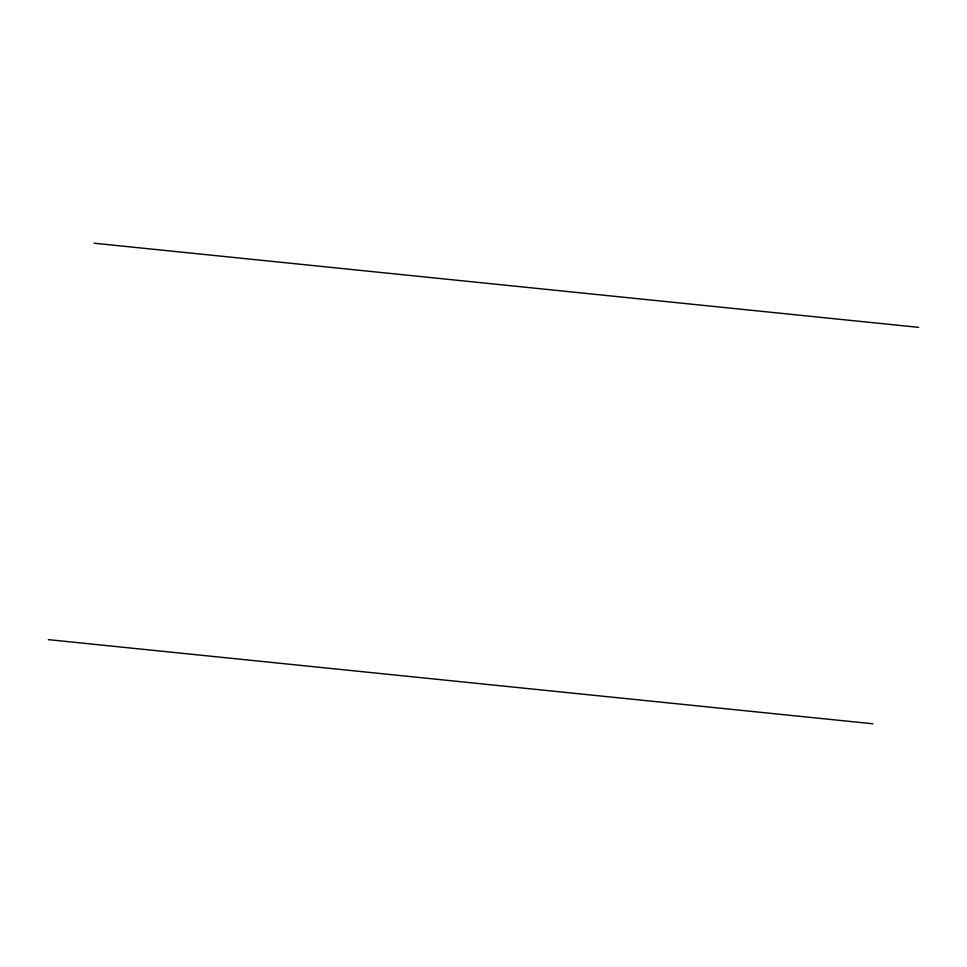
<?xml version="1.0" encoding="UTF-8"?>
<svg xmlns="http://www.w3.org/2000/svg" width="967" height="967" viewBox="0 0 967 967"><rect width="100%" height="100%" fill="white"/><g stroke="black" fill="none" stroke-linecap="round" stroke-linejoin="round"><path stroke-width="1.45" d="M94.137 243.225L918.65 327.354M48.35 639.646L872.863 723.775"/></g></svg>
